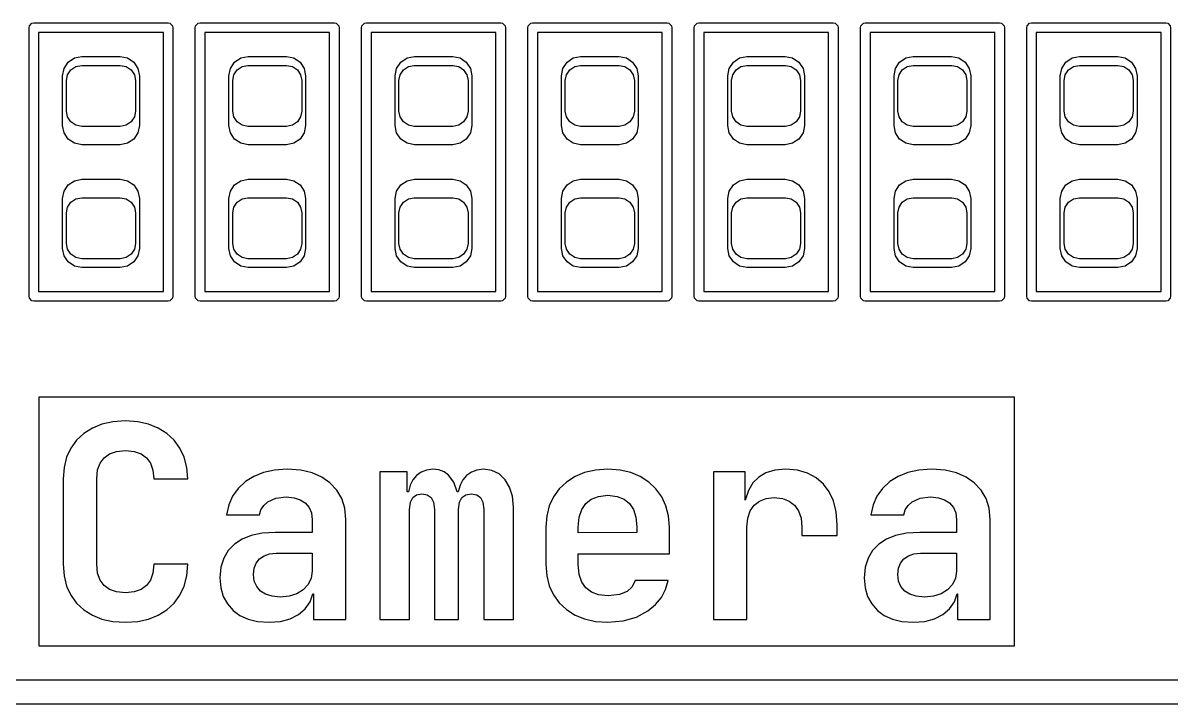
# Model space of a CAD drawing. Extents: x 76 to 193, y -170 to -23.
# Drawn here: x 146.93 to 152.91, y -82.15 to -78.6 of the extents above; entities that cross this region are included whole.
import ezdxf

# ---------------------------------------------------------------- set-up
doc = ezdxf.new("R2010")
doc.units = 0
doc.layers.add('BLACK', color=7, linetype='CONTINUOUS')

msp = doc.modelspace()

# ---------------------------------------------------------------- linework, layer by layer
at = {"layer": 'BLACK', "linetype": 'Continuous'}
for p, q in [((146.972931, -78.597473), (146.982498, -78.59557)), ((146.982498, -78.59557), (147.682498, -78.59557)), ((147.682498, -78.59557), (147.692065, -78.597473)), ((147.839264, -78.597473), (147.848831, -78.59557)), ((147.848831, -78.59557), (148.548831, -78.59557)), ((148.548831, -78.59557), (148.558398, -78.597473)), ((148.705597, -78.597473), (148.715164, -78.59557)), ((148.715164, -78.59557), (149.415164, -78.59557)), ((149.415164, -78.59557), (149.424731, -78.597473)), ((149.57193, -78.597473), (149.581497, -78.59557)), ((149.581497, -78.59557), (150.281497, -78.59557)), ((150.281497, -78.59557), (150.291064, -78.597473)), ((150.438263, -78.597473), (150.44783, -78.59557)), ((150.44783, -78.59557), (151.14783, -78.59557)), ((151.14783, -78.59557), (151.157397, -78.597473)), ((151.304596, -78.597473), (151.314163, -78.59557)), ((151.314163, -78.59557), (152.014163, -78.59557)), ((152.014163, -78.59557), (152.02373, -78.597473)), ((152.170929, -78.597473), (152.180496, -78.59557)), ((152.180496, -78.59557), (152.880496, -78.59557)), ((152.880496, -78.59557), (152.890063, -78.597473)), ((146.957498, -78.62057), (146.959401, -78.611003)), ((146.957498, -80.02057), (146.957498, -78.62057)), ((146.959401, -78.611003), (146.972931, -78.597473)), ((147.007498, -78.64557), (147.007498, -79.99557)), ((147.657498, -78.64557), (147.007498, -78.64557)), ((147.657498, -79.99557), (147.657498, -78.64557)), ((147.692065, -78.597473), (147.705595, -78.611003)), ((147.705595, -78.611003), (147.707498, -78.62057)), ((147.707498, -78.62057), (147.707498, -80.02057)), ((147.823831, -78.62057), (147.825734, -78.611003)), ((147.823831, -80.02057), (147.823831, -78.62057)), ((147.825734, -78.611003), (147.839264, -78.597473)), ((147.873831, -78.64557), (147.873831, -79.99557)), ((148.523831, -78.64557), (147.873831, -78.64557)), ((148.523831, -79.99557), (148.523831, -78.64557)), ((148.558398, -78.597473), (148.571928, -78.611003)), ((148.571928, -78.611003), (148.573831, -78.62057)), ((148.573831, -78.62057), (148.573831, -80.02057)), ((148.690164, -78.62057), (148.692067, -78.611003)), ((148.690164, -80.02057), (148.690164, -78.62057)), ((148.692067, -78.611003), (148.705597, -78.597473)), ((148.740164, -78.64557), (148.740164, -79.99557)), ((149.390164, -78.64557), (148.740164, -78.64557)), ((149.390164, -79.99557), (149.390164, -78.64557)), ((149.424731, -78.597473), (149.438261, -78.611003)), ((149.438261, -78.611003), (149.440164, -78.62057)), ((149.440164, -78.62057), (149.440164, -80.02057)), ((149.556497, -78.62057), (149.5584, -78.611003)), ((149.556497, -80.02057), (149.556497, -78.62057)), ((149.5584, -78.611003), (149.57193, -78.597473)), ((149.606497, -78.64557), (149.606497, -79.99557)), ((150.256497, -78.64557), (149.606497, -78.64557)), ((150.256497, -79.99557), (150.256497, -78.64557)), ((150.291064, -78.597473), (150.304594, -78.611003)), ((150.304594, -78.611003), (150.306497, -78.62057)), ((150.306497, -78.62057), (150.306497, -80.02057)), ((150.42283, -78.62057), (150.424733, -78.611003)), ((150.42283, -80.02057), (150.42283, -78.62057)), ((150.424733, -78.611003), (150.438263, -78.597473)), ((150.47283, -78.64557), (150.47283, -79.99557)), ((151.12283, -78.64557), (150.47283, -78.64557)), ((151.12283, -79.99557), (151.12283, -78.64557)), ((151.157397, -78.597473), (151.170927, -78.611003)), ((151.170927, -78.611003), (151.17283, -78.62057)), ((151.17283, -78.62057), (151.17283, -80.02057)), ((151.289163, -78.62057), (151.291066, -78.611003)), ((151.289163, -80.02057), (151.289163, -78.62057)), ((151.291066, -78.611003), (151.304596, -78.597473)), ((151.339163, -78.64557), (151.339163, -79.99557)), ((151.989163, -78.64557), (151.339163, -78.64557)), ((151.989163, -79.99557), (151.989163, -78.64557)), ((152.02373, -78.597473), (152.03726, -78.611003)), ((152.03726, -78.611003), (152.039163, -78.62057)), ((152.039163, -78.62057), (152.039163, -80.02057)), ((152.155496, -78.62057), (152.157399, -78.611003)), ((152.155496, -80.02057), (152.155496, -78.62057)), ((152.157399, -78.611003), (152.170929, -78.597473)), ((152.205496, -78.64557), (152.205496, -79.99557)), ((152.855496, -78.64557), (152.205496, -78.64557)), ((152.855496, -79.99557), (152.855496, -78.64557)), ((152.890063, -78.597473), (152.903593, -78.611003)), ((152.903593, -78.611003), (152.905496, -78.62057)), ((152.905496, -78.62057), (152.905496, -80.02057)), ((147.19423, -78.778182), (147.232498, -78.77057)), ((147.232498, -78.77057), (147.432498, -78.77057)), ((147.432498, -78.77057), (147.470766, -78.778182)), ((148.060563, -78.778182), (148.098831, -78.77057)), ((148.098831, -78.77057), (148.298831, -78.77057)), ((148.298831, -78.77057), (148.337099, -78.778182)), ((148.926896, -78.778182), (148.965164, -78.77057)), ((148.965164, -78.77057), (149.165164, -78.77057)), ((149.165164, -78.77057), (149.203432, -78.778182)), ((149.793229, -78.778182), (149.831497, -78.77057)), ((149.831497, -78.77057), (150.031497, -78.77057)), ((150.031497, -78.77057), (150.069765, -78.778182)), ((150.659562, -78.778182), (150.69783, -78.77057)), ((150.69783, -78.77057), (150.89783, -78.77057)), ((150.89783, -78.77057), (150.936098, -78.778182)), ((151.525895, -78.778182), (151.564163, -78.77057)), ((151.564163, -78.77057), (151.764163, -78.77057)), ((151.764163, -78.77057), (151.802431, -78.778182)), ((152.392228, -78.778182), (152.430496, -78.77057)), ((152.430496, -78.77057), (152.630496, -78.77057)), ((152.630496, -78.77057), (152.668764, -78.778182)), ((147.132498, -78.87057), (147.14011, -78.832302)), ((147.14011, -78.832302), (147.161787, -78.799859)), ((147.161787, -78.799859), (147.19423, -78.778182)), ((147.175783, -78.839855), (147.201575, -78.822622)), ((147.201575, -78.822622), (147.231998, -78.81657)), ((147.231998, -78.81657), (147.432998, -78.81657)), ((147.432998, -78.81657), (147.463421, -78.822622)), ((147.463421, -78.822622), (147.489213, -78.839855)), ((147.470766, -78.778182), (147.503209, -78.799859)), ((147.503209, -78.799859), (147.524886, -78.832302)), ((147.524886, -78.832302), (147.532498, -78.87057)), ((147.998831, -78.87057), (148.006443, -78.832302)), ((148.006443, -78.832302), (148.02812, -78.799859)), ((148.02812, -78.799859), (148.060563, -78.778182)), ((148.042116, -78.839855), (148.067908, -78.822622)), ((148.067908, -78.822622), (148.098331, -78.81657)), ((148.098331, -78.81657), (148.299331, -78.81657)), ((148.299331, -78.81657), (148.329754, -78.822622)), ((148.329754, -78.822622), (148.355546, -78.839855)), ((148.337099, -78.778182), (148.369542, -78.799859)), ((148.369542, -78.799859), (148.391219, -78.832302)), ((148.391219, -78.832302), (148.398831, -78.87057)), ((148.865164, -78.87057), (148.872776, -78.832302)), ((148.872776, -78.832302), (148.894453, -78.799859)), ((148.894453, -78.799859), (148.926896, -78.778182)), ((148.908449, -78.839855), (148.934241, -78.822622)), ((148.934241, -78.822622), (148.964664, -78.81657)), ((148.964664, -78.81657), (149.165664, -78.81657)), ((149.165664, -78.81657), (149.196087, -78.822622)), ((149.196087, -78.822622), (149.221879, -78.839855)), ((149.203432, -78.778182), (149.235875, -78.799859)), ((149.235875, -78.799859), (149.257552, -78.832302)), ((149.257552, -78.832302), (149.265164, -78.87057)), ((149.731497, -78.87057), (149.739109, -78.832302)), ((149.739109, -78.832302), (149.760786, -78.799859)), ((149.760786, -78.799859), (149.793229, -78.778182)), ((149.774782, -78.839855), (149.800574, -78.822622)), ((149.800574, -78.822622), (149.830997, -78.81657)), ((149.830997, -78.81657), (150.031997, -78.81657)), ((150.031997, -78.81657), (150.06242, -78.822622)), ((150.06242, -78.822622), (150.088212, -78.839855)), ((150.069765, -78.778182), (150.102208, -78.799859)), ((150.102208, -78.799859), (150.123885, -78.832302)), ((150.123885, -78.832302), (150.131497, -78.87057)), ((150.59783, -78.87057), (150.605442, -78.832302)), ((150.605442, -78.832302), (150.627119, -78.799859)), ((150.627119, -78.799859), (150.659562, -78.778182)), ((150.641115, -78.839855), (150.666907, -78.822622)), ((150.666907, -78.822622), (150.69733, -78.81657)), ((150.69733, -78.81657), (150.89833, -78.81657)), ((150.89833, -78.81657), (150.928753, -78.822622)), ((150.928753, -78.822622), (150.954545, -78.839855)), ((150.936098, -78.778182), (150.968541, -78.799859)), ((150.968541, -78.799859), (150.990218, -78.832302)), ((150.990218, -78.832302), (150.99783, -78.87057)), ((151.464163, -78.87057), (151.471775, -78.832302)), ((151.471775, -78.832302), (151.493452, -78.799859)), ((151.493452, -78.799859), (151.525895, -78.778182)), ((151.507448, -78.839855), (151.53324, -78.822622)), ((151.53324, -78.822622), (151.563663, -78.81657)), ((151.563663, -78.81657), (151.764663, -78.81657)), ((151.764663, -78.81657), (151.795086, -78.822622)), ((151.795086, -78.822622), (151.820878, -78.839855)), ((151.802431, -78.778182), (151.834874, -78.799859)), ((151.834874, -78.799859), (151.856551, -78.832302)), ((151.856551, -78.832302), (151.864163, -78.87057)), ((152.330496, -78.87057), (152.338108, -78.832302)), ((152.338108, -78.832302), (152.359785, -78.799859)), ((152.359785, -78.799859), (152.392228, -78.778182)), ((152.373781, -78.839855), (152.399573, -78.822622)), ((152.399573, -78.822622), (152.429996, -78.81657)), ((152.429996, -78.81657), (152.630996, -78.81657)), ((152.630996, -78.81657), (152.661419, -78.822622)), ((152.661419, -78.822622), (152.687211, -78.839855)), ((152.668764, -78.778182), (152.701207, -78.799859)), ((152.701207, -78.799859), (152.722884, -78.832302)), ((152.722884, -78.832302), (152.730496, -78.87057)), ((147.132498, -79.13057), (147.132498, -78.87057)), ((147.152498, -78.89607), (147.15855, -78.865647)), ((147.15855, -78.865647), (147.175783, -78.839855)), ((147.489213, -78.839855), (147.506446, -78.865647)), ((147.506446, -78.865647), (147.512498, -78.89607)), ((147.532498, -78.87057), (147.532498, -79.13057)), ((147.998831, -79.13057), (147.998831, -78.87057)), ((148.018831, -78.89607), (148.024883, -78.865647)), ((148.024883, -78.865647), (148.042116, -78.839855)), ((148.355546, -78.839855), (148.372779, -78.865647)), ((148.372779, -78.865647), (148.378831, -78.89607)), ((148.398831, -78.87057), (148.398831, -79.13057)), ((148.865164, -79.13057), (148.865164, -78.87057)), ((148.885164, -78.89607), (148.891216, -78.865647)), ((148.891216, -78.865647), (148.908449, -78.839855)), ((149.221879, -78.839855), (149.239112, -78.865647)), ((149.239112, -78.865647), (149.245164, -78.89607)), ((149.265164, -78.87057), (149.265164, -79.13057)), ((149.731497, -79.13057), (149.731497, -78.87057)), ((149.751497, -78.89607), (149.757549, -78.865647)), ((149.757549, -78.865647), (149.774782, -78.839855)), ((150.088212, -78.839855), (150.105445, -78.865647)), ((150.105445, -78.865647), (150.111497, -78.89607)), ((150.131497, -78.87057), (150.131497, -79.13057)), ((150.59783, -79.13057), (150.59783, -78.87057)), ((150.61783, -78.89607), (150.623882, -78.865647)), ((150.623882, -78.865647), (150.641115, -78.839855)), ((150.954545, -78.839855), (150.971778, -78.865647)), ((150.971778, -78.865647), (150.97783, -78.89607)), ((150.99783, -78.87057), (150.99783, -79.13057)), ((151.464163, -79.13057), (151.464163, -78.87057)), ((151.484163, -78.89607), (151.490215, -78.865647)), ((151.490215, -78.865647), (151.507448, -78.839855)), ((151.820878, -78.839855), (151.838111, -78.865647)), ((151.838111, -78.865647), (151.844163, -78.89607)), ((151.864163, -78.87057), (151.864163, -79.13057)), ((152.330496, -79.13057), (152.330496, -78.87057)), ((152.350496, -78.89607), (152.356548, -78.865647)), ((152.356548, -78.865647), (152.373781, -78.839855)), ((152.687211, -78.839855), (152.704444, -78.865647)), ((152.704444, -78.865647), (152.710496, -78.89607)), ((152.730496, -78.87057), (152.730496, -79.13057)), ((147.152498, -79.05507), (147.152498, -78.89607)), ((147.512498, -78.89607), (147.512498, -79.05507)), ((148.018831, -79.05507), (148.018831, -78.89607)), ((148.378831, -78.89607), (148.378831, -79.05507)), ((148.885164, -79.05507), (148.885164, -78.89607)), ((149.245164, -78.89607), (149.245164, -79.05507)), ((149.751497, -79.05507), (149.751497, -78.89607)), ((150.111497, -78.89607), (150.111497, -79.05507)), ((150.61783, -79.05507), (150.61783, -78.89607)), ((150.97783, -78.89607), (150.97783, -79.05507)), ((151.484163, -79.05507), (151.484163, -78.89607)), ((151.844163, -78.89607), (151.844163, -79.05507)), ((152.350496, -79.05507), (152.350496, -78.89607)), ((152.710496, -78.89607), (152.710496, -79.05507)), ((147.15855, -79.085493), (147.152498, -79.05507)), ((147.512498, -79.05507), (147.506446, -79.085493)), ((148.024883, -79.085493), (148.018831, -79.05507)), ((148.378831, -79.05507), (148.372779, -79.085493)), ((148.891216, -79.085493), (148.885164, -79.05507)), ((149.245164, -79.05507), (149.239112, -79.085493)), ((149.757549, -79.085493), (149.751497, -79.05507)), ((150.111497, -79.05507), (150.105445, -79.085493)), ((150.623882, -79.085493), (150.61783, -79.05507)), ((150.97783, -79.05507), (150.971778, -79.085493)), ((151.490215, -79.085493), (151.484163, -79.05507)), ((151.844163, -79.05507), (151.838111, -79.085493)), ((152.356548, -79.085493), (152.350496, -79.05507)), ((152.710496, -79.05507), (152.704444, -79.085493)), ((147.14011, -79.168838), (147.132498, -79.13057)), ((147.175783, -79.111285), (147.15855, -79.085493)), ((147.201575, -79.128518), (147.175783, -79.111285)), ((147.231998, -79.13457), (147.201575, -79.128518)), ((147.432998, -79.13457), (147.231998, -79.13457)), ((147.463421, -79.128518), (147.432998, -79.13457)), ((147.489213, -79.111285), (147.463421, -79.128518)), ((147.506446, -79.085493), (147.489213, -79.111285)), ((147.532498, -79.13057), (147.524886, -79.168838)), ((148.006443, -79.168838), (147.998831, -79.13057)), ((148.042116, -79.111285), (148.024883, -79.085493)), ((148.067908, -79.128518), (148.042116, -79.111285)), ((148.098331, -79.13457), (148.067908, -79.128518)), ((148.299331, -79.13457), (148.098331, -79.13457)), ((148.329754, -79.128518), (148.299331, -79.13457)), ((148.355546, -79.111285), (148.329754, -79.128518)), ((148.372779, -79.085493), (148.355546, -79.111285)), ((148.398831, -79.13057), (148.391219, -79.168838)), ((148.872776, -79.168838), (148.865164, -79.13057)), ((148.908449, -79.111285), (148.891216, -79.085493)), ((148.934241, -79.128518), (148.908449, -79.111285)), ((148.964664, -79.13457), (148.934241, -79.128518)), ((149.165664, -79.13457), (148.964664, -79.13457)), ((149.196087, -79.128518), (149.165664, -79.13457)), ((149.221879, -79.111285), (149.196087, -79.128518)), ((149.239112, -79.085493), (149.221879, -79.111285)), ((149.265164, -79.13057), (149.257552, -79.168838)), ((149.739109, -79.168838), (149.731497, -79.13057)), ((149.774782, -79.111285), (149.757549, -79.085493)), ((149.800574, -79.128518), (149.774782, -79.111285)), ((149.830997, -79.13457), (149.800574, -79.128518)), ((150.031997, -79.13457), (149.830997, -79.13457)), ((150.06242, -79.128518), (150.031997, -79.13457)), ((150.088212, -79.111285), (150.06242, -79.128518)), ((150.105445, -79.085493), (150.088212, -79.111285)), ((150.131497, -79.13057), (150.123885, -79.168838)), ((150.605442, -79.168838), (150.59783, -79.13057)), ((150.641115, -79.111285), (150.623882, -79.085493)), ((150.666907, -79.128518), (150.641115, -79.111285)), ((150.69733, -79.13457), (150.666907, -79.128518)), ((150.89833, -79.13457), (150.69733, -79.13457)), ((150.928753, -79.128518), (150.89833, -79.13457)), ((150.954545, -79.111285), (150.928753, -79.128518)), ((150.971778, -79.085493), (150.954545, -79.111285)), ((150.99783, -79.13057), (150.990218, -79.168838)), ((151.471775, -79.168838), (151.464163, -79.13057)), ((151.507448, -79.111285), (151.490215, -79.085493)), ((151.53324, -79.128518), (151.507448, -79.111285)), ((151.563663, -79.13457), (151.53324, -79.128518)), ((151.764663, -79.13457), (151.563663, -79.13457)), ((151.795086, -79.128518), (151.764663, -79.13457)), ((151.820878, -79.111285), (151.795086, -79.128518)), ((151.838111, -79.085493), (151.820878, -79.111285)), ((151.864163, -79.13057), (151.856551, -79.168838)), ((152.338108, -79.168838), (152.330496, -79.13057)), ((152.373781, -79.111285), (152.356548, -79.085493)), ((152.399573, -79.128518), (152.373781, -79.111285)), ((152.429996, -79.13457), (152.399573, -79.128518)), ((152.630996, -79.13457), (152.429996, -79.13457)), ((152.661419, -79.128518), (152.630996, -79.13457)), ((152.687211, -79.111285), (152.661419, -79.128518)), ((152.704444, -79.085493), (152.687211, -79.111285)), ((152.730496, -79.13057), (152.722884, -79.168838)), ((147.161787, -79.201281), (147.14011, -79.168838)), ((147.524886, -79.168838), (147.503209, -79.201281)), ((148.02812, -79.201281), (148.006443, -79.168838)), ((148.391219, -79.168838), (148.369542, -79.201281)), ((148.894453, -79.201281), (148.872776, -79.168838)), ((149.257552, -79.168838), (149.235875, -79.201281)), ((149.760786, -79.201281), (149.739109, -79.168838)), ((150.123885, -79.168838), (150.102208, -79.201281)), ((150.627119, -79.201281), (150.605442, -79.168838)), ((150.990218, -79.168838), (150.968541, -79.201281)), ((151.493452, -79.201281), (151.471775, -79.168838)), ((151.856551, -79.168838), (151.834874, -79.201281)), ((152.359785, -79.201281), (152.338108, -79.168838)), ((152.722884, -79.168838), (152.701207, -79.201281)), ((147.19423, -79.222958), (147.161787, -79.201281)), ((147.232498, -79.23057), (147.19423, -79.222958)), ((147.432498, -79.23057), (147.232498, -79.23057)), ((147.470766, -79.222958), (147.432498, -79.23057)), ((147.503209, -79.201281), (147.470766, -79.222958)), ((148.060563, -79.222958), (148.02812, -79.201281)), ((148.098831, -79.23057), (148.060563, -79.222958)), ((148.298831, -79.23057), (148.098831, -79.23057)), ((148.337099, -79.222958), (148.298831, -79.23057)), ((148.369542, -79.201281), (148.337099, -79.222958)), ((148.926896, -79.222958), (148.894453, -79.201281)), ((148.965164, -79.23057), (148.926896, -79.222958)), ((149.165164, -79.23057), (148.965164, -79.23057)), ((149.203432, -79.222958), (149.165164, -79.23057)), ((149.235875, -79.201281), (149.203432, -79.222958)), ((149.793229, -79.222958), (149.760786, -79.201281)), ((149.831497, -79.23057), (149.793229, -79.222958)), ((150.031497, -79.23057), (149.831497, -79.23057)), ((150.069765, -79.222958), (150.031497, -79.23057)), ((150.102208, -79.201281), (150.069765, -79.222958)), ((150.659562, -79.222958), (150.627119, -79.201281)), ((150.69783, -79.23057), (150.659562, -79.222958)), ((150.89783, -79.23057), (150.69783, -79.23057)), ((150.936098, -79.222958), (150.89783, -79.23057)), ((150.968541, -79.201281), (150.936098, -79.222958)), ((151.525895, -79.222958), (151.493452, -79.201281)), ((151.564163, -79.23057), (151.525895, -79.222958)), ((151.764163, -79.23057), (151.564163, -79.23057)), ((151.802431, -79.222958), (151.764163, -79.23057)), ((151.834874, -79.201281), (151.802431, -79.222958)), ((152.392228, -79.222958), (152.359785, -79.201281)), ((152.430496, -79.23057), (152.392228, -79.222958)), ((152.630496, -79.23057), (152.430496, -79.23057)), ((152.668764, -79.222958), (152.630496, -79.23057)), ((152.701207, -79.201281), (152.668764, -79.222958)), ((147.161787, -79.439859), (147.19423, -79.418182)), ((147.19423, -79.418182), (147.232498, -79.41057)), ((147.232498, -79.41057), (147.432498, -79.41057)), ((147.432498, -79.41057), (147.470766, -79.418182)), ((147.470766, -79.418182), (147.503209, -79.439859)), ((148.02812, -79.439859), (148.060563, -79.418182)), ((148.060563, -79.418182), (148.098831, -79.41057)), ((148.098831, -79.41057), (148.298831, -79.41057)), ((148.298831, -79.41057), (148.337099, -79.418182)), ((148.337099, -79.418182), (148.369542, -79.439859)), ((148.894453, -79.439859), (148.926896, -79.418182)), ((148.926896, -79.418182), (148.965164, -79.41057)), ((148.965164, -79.41057), (149.165164, -79.41057)), ((149.165164, -79.41057), (149.203432, -79.418182)), ((149.203432, -79.418182), (149.235875, -79.439859)), ((149.760786, -79.439859), (149.793229, -79.418182)), ((149.793229, -79.418182), (149.831497, -79.41057)), ((149.831497, -79.41057), (150.031497, -79.41057)), ((150.031497, -79.41057), (150.069765, -79.418182)), ((150.069765, -79.418182), (150.102208, -79.439859)), ((150.627119, -79.439859), (150.659562, -79.418182)), ((150.659562, -79.418182), (150.69783, -79.41057)), ((150.69783, -79.41057), (150.89783, -79.41057)), ((150.89783, -79.41057), (150.936098, -79.418182)), ((150.936098, -79.418182), (150.968541, -79.439859)), ((151.493452, -79.439859), (151.525895, -79.418182)), ((151.525895, -79.418182), (151.564163, -79.41057)), ((151.564163, -79.41057), (151.764163, -79.41057)), ((151.764163, -79.41057), (151.802431, -79.418182)), ((151.802431, -79.418182), (151.834874, -79.439859)), ((152.359785, -79.439859), (152.392228, -79.418182)), ((152.392228, -79.418182), (152.430496, -79.41057)), ((152.430496, -79.41057), (152.630496, -79.41057)), ((152.630496, -79.41057), (152.668764, -79.418182)), ((152.668764, -79.418182), (152.701207, -79.439859)), ((147.132498, -79.51057), (147.14011, -79.472302)), ((147.14011, -79.472302), (147.161787, -79.439859)), ((147.503209, -79.439859), (147.524886, -79.472302)), ((147.524886, -79.472302), (147.532498, -79.51057)), ((147.998831, -79.51057), (148.006443, -79.472302)), ((148.006443, -79.472302), (148.02812, -79.439859)), ((148.369542, -79.439859), (148.391219, -79.472302)), ((148.391219, -79.472302), (148.398831, -79.51057)), ((148.865164, -79.51057), (148.872776, -79.472302)), ((148.872776, -79.472302), (148.894453, -79.439859)), ((149.235875, -79.439859), (149.257552, -79.472302)), ((149.257552, -79.472302), (149.265164, -79.51057)), ((149.731497, -79.51057), (149.739109, -79.472302)), ((149.739109, -79.472302), (149.760786, -79.439859)), ((150.102208, -79.439859), (150.123885, -79.472302)), ((150.123885, -79.472302), (150.131497, -79.51057)), ((150.59783, -79.51057), (150.605442, -79.472302)), ((150.605442, -79.472302), (150.627119, -79.439859)), ((150.968541, -79.439859), (150.990218, -79.472302)), ((150.990218, -79.472302), (150.99783, -79.51057)), ((151.464163, -79.51057), (151.471775, -79.472302)), ((151.471775, -79.472302), (151.493452, -79.439859)), ((151.834874, -79.439859), (151.856551, -79.472302)), ((151.856551, -79.472302), (151.864163, -79.51057)), ((152.330496, -79.51057), (152.338108, -79.472302)), ((152.338108, -79.472302), (152.359785, -79.439859)), ((152.701207, -79.439859), (152.722884, -79.472302)), ((152.722884, -79.472302), (152.730496, -79.51057)), ((147.132498, -79.77057), (147.132498, -79.51057)), ((147.15855, -79.555647), (147.175783, -79.529855)), ((147.175783, -79.529855), (147.201575, -79.512622)), ((147.201575, -79.512622), (147.231998, -79.50657)), ((147.231998, -79.50657), (147.432998, -79.50657)), ((147.432998, -79.50657), (147.463421, -79.512622)), ((147.463421, -79.512622), (147.489213, -79.529855)), ((147.489213, -79.529855), (147.506446, -79.555647)), ((147.532498, -79.51057), (147.532498, -79.77057)), ((147.998831, -79.77057), (147.998831, -79.51057)), ((148.024883, -79.555647), (148.042116, -79.529855)), ((148.042116, -79.529855), (148.067908, -79.512622)), ((148.067908, -79.512622), (148.098331, -79.50657)), ((148.098331, -79.50657), (148.299331, -79.50657)), ((148.299331, -79.50657), (148.329754, -79.512622)), ((148.329754, -79.512622), (148.355546, -79.529855)), ((148.355546, -79.529855), (148.372779, -79.555647)), ((148.398831, -79.51057), (148.398831, -79.77057)), ((148.865164, -79.77057), (148.865164, -79.51057)), ((148.891216, -79.555647), (148.908449, -79.529855)), ((148.908449, -79.529855), (148.934241, -79.512622)), ((148.934241, -79.512622), (148.964664, -79.50657)), ((148.964664, -79.50657), (149.165664, -79.50657)), ((149.165664, -79.50657), (149.196087, -79.512622)), ((149.196087, -79.512622), (149.221879, -79.529855)), ((149.221879, -79.529855), (149.239112, -79.555647)), ((149.265164, -79.51057), (149.265164, -79.77057)), ((149.731497, -79.77057), (149.731497, -79.51057)), ((149.757549, -79.555647), (149.774782, -79.529855)), ((149.774782, -79.529855), (149.800574, -79.512622)), ((149.800574, -79.512622), (149.830997, -79.50657)), ((149.830997, -79.50657), (150.031997, -79.50657)), ((150.031997, -79.50657), (150.06242, -79.512622)), ((150.06242, -79.512622), (150.088212, -79.529855)), ((150.088212, -79.529855), (150.105445, -79.555647)), ((150.131497, -79.51057), (150.131497, -79.77057)), ((150.59783, -79.77057), (150.59783, -79.51057)), ((150.623882, -79.555647), (150.641115, -79.529855)), ((150.641115, -79.529855), (150.666907, -79.512622)), ((150.666907, -79.512622), (150.69733, -79.50657)), ((150.69733, -79.50657), (150.89833, -79.50657)), ((150.89833, -79.50657), (150.928753, -79.512622)), ((150.928753, -79.512622), (150.954545, -79.529855)), ((150.954545, -79.529855), (150.971778, -79.555647)), ((150.99783, -79.51057), (150.99783, -79.77057)), ((151.464163, -79.77057), (151.464163, -79.51057)), ((151.490215, -79.555647), (151.507448, -79.529855)), ((151.507448, -79.529855), (151.53324, -79.512622)), ((151.53324, -79.512622), (151.563663, -79.50657)), ((151.563663, -79.50657), (151.764663, -79.50657)), ((151.764663, -79.50657), (151.795086, -79.512622)), ((151.795086, -79.512622), (151.820878, -79.529855)), ((151.820878, -79.529855), (151.838111, -79.555647)), ((151.864163, -79.51057), (151.864163, -79.77057)), ((152.330496, -79.77057), (152.330496, -79.51057)), ((152.356548, -79.555647), (152.373781, -79.529855)), ((152.373781, -79.529855), (152.399573, -79.512622)), ((152.399573, -79.512622), (152.429996, -79.50657)), ((152.429996, -79.50657), (152.630996, -79.50657)), ((152.630996, -79.50657), (152.661419, -79.512622)), ((152.661419, -79.512622), (152.687211, -79.529855)), ((152.687211, -79.529855), (152.704444, -79.555647)), ((152.730496, -79.51057), (152.730496, -79.77057)), ((147.152498, -79.58607), (147.15855, -79.555647)), ((147.152498, -79.74507), (147.152498, -79.58607)), ((147.506446, -79.555647), (147.512498, -79.58607)), ((147.512498, -79.58607), (147.512498, -79.74507)), ((148.018831, -79.58607), (148.024883, -79.555647)), ((148.018831, -79.74507), (148.018831, -79.58607)), ((148.372779, -79.555647), (148.378831, -79.58607)), ((148.378831, -79.58607), (148.378831, -79.74507)), ((148.885164, -79.58607), (148.891216, -79.555647)), ((148.885164, -79.74507), (148.885164, -79.58607)), ((149.239112, -79.555647), (149.245164, -79.58607)), ((149.245164, -79.58607), (149.245164, -79.74507)), ((149.751497, -79.58607), (149.757549, -79.555647)), ((149.751497, -79.74507), (149.751497, -79.58607)), ((150.105445, -79.555647), (150.111497, -79.58607)), ((150.111497, -79.58607), (150.111497, -79.74507)), ((150.61783, -79.58607), (150.623882, -79.555647)), ((150.61783, -79.74507), (150.61783, -79.58607)), ((150.971778, -79.555647), (150.97783, -79.58607)), ((150.97783, -79.58607), (150.97783, -79.74507)), ((151.484163, -79.58607), (151.490215, -79.555647)), ((151.484163, -79.74507), (151.484163, -79.58607)), ((151.838111, -79.555647), (151.844163, -79.58607)), ((151.844163, -79.58607), (151.844163, -79.74507)), ((152.350496, -79.58607), (152.356548, -79.555647)), ((152.350496, -79.74507), (152.350496, -79.58607)), ((152.704444, -79.555647), (152.710496, -79.58607)), ((152.710496, -79.58607), (152.710496, -79.74507)), ((147.14011, -79.808838), (147.132498, -79.77057)), ((147.15855, -79.775493), (147.152498, -79.74507)), ((147.175783, -79.801285), (147.15855, -79.775493)), ((147.506446, -79.775493), (147.489213, -79.801285)), ((147.512498, -79.74507), (147.506446, -79.775493)), ((147.532498, -79.77057), (147.524886, -79.808838)), ((148.006443, -79.808838), (147.998831, -79.77057)), ((148.024883, -79.775493), (148.018831, -79.74507)), ((148.042116, -79.801285), (148.024883, -79.775493)), ((148.372779, -79.775493), (148.355546, -79.801285)), ((148.378831, -79.74507), (148.372779, -79.775493)), ((148.398831, -79.77057), (148.391219, -79.808838)), ((148.872776, -79.808838), (148.865164, -79.77057)), ((148.891216, -79.775493), (148.885164, -79.74507)), ((148.908449, -79.801285), (148.891216, -79.775493)), ((149.239112, -79.775493), (149.221879, -79.801285)), ((149.245164, -79.74507), (149.239112, -79.775493)), ((149.265164, -79.77057), (149.257552, -79.808838)), ((149.739109, -79.808838), (149.731497, -79.77057)), ((149.757549, -79.775493), (149.751497, -79.74507)), ((149.774782, -79.801285), (149.757549, -79.775493)), ((150.105445, -79.775493), (150.088212, -79.801285)), ((150.111497, -79.74507), (150.105445, -79.775493)), ((150.131497, -79.77057), (150.123885, -79.808838)), ((150.605442, -79.808838), (150.59783, -79.77057)), ((150.623882, -79.775493), (150.61783, -79.74507)), ((150.641115, -79.801285), (150.623882, -79.775493)), ((150.971778, -79.775493), (150.954545, -79.801285)), ((150.97783, -79.74507), (150.971778, -79.775493)), ((150.99783, -79.77057), (150.990218, -79.808838)), ((151.471775, -79.808838), (151.464163, -79.77057)), ((151.490215, -79.775493), (151.484163, -79.74507)), ((151.507448, -79.801285), (151.490215, -79.775493)), ((151.838111, -79.775493), (151.820878, -79.801285)), ((151.844163, -79.74507), (151.838111, -79.775493)), ((151.864163, -79.77057), (151.856551, -79.808838)), ((152.338108, -79.808838), (152.330496, -79.77057)), ((152.356548, -79.775493), (152.350496, -79.74507)), ((152.373781, -79.801285), (152.356548, -79.775493)), ((152.704444, -79.775493), (152.687211, -79.801285)), ((152.710496, -79.74507), (152.704444, -79.775493)), ((152.730496, -79.77057), (152.722884, -79.808838)), ((147.161787, -79.841281), (147.14011, -79.808838)), ((147.19423, -79.862958), (147.161787, -79.841281)), ((147.201575, -79.818518), (147.175783, -79.801285)), ((147.231998, -79.82457), (147.201575, -79.818518)), ((147.432998, -79.82457), (147.231998, -79.82457)), ((147.463421, -79.818518), (147.432998, -79.82457)), ((147.489213, -79.801285), (147.463421, -79.818518)), ((147.503209, -79.841281), (147.470766, -79.862958)), ((147.524886, -79.808838), (147.503209, -79.841281)), ((148.02812, -79.841281), (148.006443, -79.808838)), ((148.060563, -79.862958), (148.02812, -79.841281)), ((148.067908, -79.818518), (148.042116, -79.801285)), ((148.098331, -79.82457), (148.067908, -79.818518)), ((148.299331, -79.82457), (148.098331, -79.82457)), ((148.329754, -79.818518), (148.299331, -79.82457)), ((148.355546, -79.801285), (148.329754, -79.818518)), ((148.369542, -79.841281), (148.337099, -79.862958)), ((148.391219, -79.808838), (148.369542, -79.841281)), ((148.894453, -79.841281), (148.872776, -79.808838)), ((148.926896, -79.862958), (148.894453, -79.841281)), ((148.934241, -79.818518), (148.908449, -79.801285)), ((148.964664, -79.82457), (148.934241, -79.818518)), ((149.165664, -79.82457), (148.964664, -79.82457)), ((149.196087, -79.818518), (149.165664, -79.82457)), ((149.221879, -79.801285), (149.196087, -79.818518)), ((149.235875, -79.841281), (149.203432, -79.862958)), ((149.257552, -79.808838), (149.235875, -79.841281)), ((149.760786, -79.841281), (149.739109, -79.808838)), ((149.793229, -79.862958), (149.760786, -79.841281)), ((149.800574, -79.818518), (149.774782, -79.801285)), ((149.830997, -79.82457), (149.800574, -79.818518)), ((150.031997, -79.82457), (149.830997, -79.82457)), ((150.06242, -79.818518), (150.031997, -79.82457)), ((150.088212, -79.801285), (150.06242, -79.818518)), ((150.102208, -79.841281), (150.069765, -79.862958)), ((150.123885, -79.808838), (150.102208, -79.841281)), ((150.627119, -79.841281), (150.605442, -79.808838)), ((150.659562, -79.862958), (150.627119, -79.841281)), ((150.666907, -79.818518), (150.641115, -79.801285)), ((150.69733, -79.82457), (150.666907, -79.818518)), ((150.89833, -79.82457), (150.69733, -79.82457)), ((150.928753, -79.818518), (150.89833, -79.82457)), ((150.954545, -79.801285), (150.928753, -79.818518)), ((150.968541, -79.841281), (150.936098, -79.862958)), ((150.990218, -79.808838), (150.968541, -79.841281)), ((151.493452, -79.841281), (151.471775, -79.808838)), ((151.525895, -79.862958), (151.493452, -79.841281)), ((151.53324, -79.818518), (151.507448, -79.801285)), ((151.563663, -79.82457), (151.53324, -79.818518)), ((151.764663, -79.82457), (151.563663, -79.82457)), ((151.795086, -79.818518), (151.764663, -79.82457)), ((151.820878, -79.801285), (151.795086, -79.818518)), ((151.834874, -79.841281), (151.802431, -79.862958)), ((151.856551, -79.808838), (151.834874, -79.841281)), ((152.359785, -79.841281), (152.338108, -79.808838)), ((152.392228, -79.862958), (152.359785, -79.841281)), ((152.399573, -79.818518), (152.373781, -79.801285)), ((152.429996, -79.82457), (152.399573, -79.818518)), ((152.630996, -79.82457), (152.429996, -79.82457)), ((152.661419, -79.818518), (152.630996, -79.82457)), ((152.687211, -79.801285), (152.661419, -79.818518)), ((152.701207, -79.841281), (152.668764, -79.862958)), ((152.722884, -79.808838), (152.701207, -79.841281)), ((147.232498, -79.87057), (147.19423, -79.862958)), ((147.432498, -79.87057), (147.232498, -79.87057)), ((147.470766, -79.862958), (147.432498, -79.87057)), ((148.098831, -79.87057), (148.060563, -79.862958)), ((148.298831, -79.87057), (148.098831, -79.87057)), ((148.337099, -79.862958), (148.298831, -79.87057)), ((148.965164, -79.87057), (148.926896, -79.862958)), ((149.165164, -79.87057), (148.965164, -79.87057)), ((149.203432, -79.862958), (149.165164, -79.87057)), ((149.831497, -79.87057), (149.793229, -79.862958)), ((150.031497, -79.87057), (149.831497, -79.87057)), ((150.069765, -79.862958), (150.031497, -79.87057)), ((150.69783, -79.87057), (150.659562, -79.862958)), ((150.89783, -79.87057), (150.69783, -79.87057)), ((150.936098, -79.862958), (150.89783, -79.87057)), ((151.564163, -79.87057), (151.525895, -79.862958)), ((151.764163, -79.87057), (151.564163, -79.87057)), ((151.802431, -79.862958), (151.764163, -79.87057)), ((152.430496, -79.87057), (152.392228, -79.862958)), ((152.630496, -79.87057), (152.430496, -79.87057)), ((152.668764, -79.862958), (152.630496, -79.87057)), ((146.959401, -80.030137), (146.957498, -80.02057)), ((146.972931, -80.043667), (146.959401, -80.030137)), ((147.007498, -79.99557), (147.657498, -79.99557)), ((147.705595, -80.030137), (147.692065, -80.043667)), ((147.707498, -80.02057), (147.705595, -80.030137)), ((147.825734, -80.030137), (147.823831, -80.02057)), ((147.839264, -80.043667), (147.825734, -80.030137)), ((147.873831, -79.99557), (148.523831, -79.99557)), ((148.571928, -80.030137), (148.558398, -80.043667)), ((148.573831, -80.02057), (148.571928, -80.030137)), ((148.692067, -80.030137), (148.690164, -80.02057)), ((148.705597, -80.043667), (148.692067, -80.030137)), ((148.740164, -79.99557), (149.390164, -79.99557)), ((149.438261, -80.030137), (149.424731, -80.043667)), ((149.440164, -80.02057), (149.438261, -80.030137)), ((149.5584, -80.030137), (149.556497, -80.02057)), ((149.57193, -80.043667), (149.5584, -80.030137)), ((149.606497, -79.99557), (150.256497, -79.99557)), ((150.304594, -80.030137), (150.291064, -80.043667)), ((150.306497, -80.02057), (150.304594, -80.030137)), ((150.424733, -80.030137), (150.42283, -80.02057)), ((150.438263, -80.043667), (150.424733, -80.030137)), ((150.47283, -79.99557), (151.12283, -79.99557)), ((151.170927, -80.030137), (151.157397, -80.043667)), ((151.17283, -80.02057), (151.170927, -80.030137)), ((151.291066, -80.030137), (151.289163, -80.02057)), ((151.304596, -80.043667), (151.291066, -80.030137)), ((151.339163, -79.99557), (151.989163, -79.99557)), ((152.03726, -80.030137), (152.02373, -80.043667)), ((152.039163, -80.02057), (152.03726, -80.030137)), ((152.157399, -80.030137), (152.155496, -80.02057)), ((152.170929, -80.043667), (152.157399, -80.030137)), ((152.205496, -79.99557), (152.855496, -79.99557)), ((152.903593, -80.030137), (152.890063, -80.043667)), ((152.905496, -80.02057), (152.903593, -80.030137)), ((146.982498, -80.04557), (146.972931, -80.043667)), ((147.682498, -80.04557), (146.982498, -80.04557)), ((147.692065, -80.043667), (147.682498, -80.04557)), ((147.848831, -80.04557), (147.839264, -80.043667)), ((148.548831, -80.04557), (147.848831, -80.04557)), ((148.558398, -80.043667), (148.548831, -80.04557)), ((148.715164, -80.04557), (148.705597, -80.043667)), ((149.415164, -80.04557), (148.715164, -80.04557)), ((149.424731, -80.043667), (149.415164, -80.04557)), ((149.581497, -80.04557), (149.57193, -80.043667)), ((150.281497, -80.04557), (149.581497, -80.04557)), ((150.291064, -80.043667), (150.281497, -80.04557)), ((150.44783, -80.04557), (150.438263, -80.043667)), ((151.14783, -80.04557), (150.44783, -80.04557)), ((151.157397, -80.043667), (151.14783, -80.04557)), ((151.314163, -80.04557), (151.304596, -80.043667)), ((152.014163, -80.04557), (151.314163, -80.04557)), ((152.02373, -80.043667), (152.014163, -80.04557)), ((152.180496, -80.04557), (152.170929, -80.043667)), ((152.880496, -80.04557), (152.180496, -80.04557)), ((152.890063, -80.043667), (152.880496, -80.04557)), ((147.01025, -81.844552), (147.01025, -80.545285)), ((147.01025, -80.545285), (152.090091, -80.545285)), ((152.090091, -80.545285), (152.090091, -81.844552)), ((147.337483, -80.68727), (147.287718, -80.707349)), ((147.394404, -80.674697), (147.337483, -80.68727)), ((147.459787, -80.670285), (147.394404, -80.674697)), ((147.52422, -80.674676), (147.459787, -80.670285)), ((147.5807, -80.687229), (147.52422, -80.674676)), ((147.630452, -80.707349), (147.5807, -80.687229)), ((147.242521, -80.735765), (147.205252, -80.770588)), ((147.287718, -80.707349), (147.242521, -80.735765)), ((147.675731, -80.735743), (147.630452, -80.707349)), ((147.713253, -80.770567), (147.675731, -80.735743)), ((147.205252, -80.770588), (147.175122, -80.812312)), ((147.743781, -80.812312), (147.713253, -80.770567)), ((147.153399, -80.859042), (147.139943, -80.912005)), ((147.175122, -80.812312), (147.153399, -80.859042)), ((147.328247, -80.889539), (147.349267, -80.861955)), ((147.349267, -80.861955), (147.377602, -80.841658)), ((147.377602, -80.841658), (147.413695, -80.828811)), ((147.413695, -80.828811), (147.459787, -80.824158)), ((147.459787, -80.824158), (147.505849, -80.828907)), ((147.505849, -80.828907), (147.54169, -80.841998)), ((147.54169, -80.841998), (147.569636, -80.862687)), ((147.569636, -80.862687), (147.590293, -80.890627)), ((147.765919, -80.859086), (147.743781, -80.812312)), ((147.779613, -80.912045), (147.765919, -80.859086)), ((147.139943, -80.912005), (147.13525, -80.972475)), ((147.310128, -80.97107), (147.314955, -80.925113)), ((147.314955, -80.925113), (147.328247, -80.889539)), ((147.590293, -80.890627), (147.603363, -80.926449)), ((147.603363, -80.926449), (147.608104, -80.972475)), ((147.784386, -80.972475), (147.779613, -80.912045)), ((148.236813, -80.92652), (148.179148, -80.939099)), ((148.303219, -80.9221), (148.236813, -80.92652)), ((148.373139, -80.927031), (148.303219, -80.9221)), ((148.432401, -80.940937), (148.373139, -80.927031)), ((149.028065, -80.925847), (148.999994, -80.936587)), ((149.061288, -80.9221), (149.028065, -80.925847)), ((149.092685, -80.925712), (149.061288, -80.9221)), ((149.119878, -80.936176), (149.092685, -80.925712)), ((149.291525, -80.92585), (149.262533, -80.9366)), ((149.325681, -80.9221), (149.291525, -80.92585)), ((149.369685, -80.928281), (149.325681, -80.9221)), ((149.40664, -80.946213), (149.369685, -80.928281)), ((149.908896, -80.92657), (149.852398, -80.939363)), ((149.97329, -80.9221), (149.908896, -80.92657)), ((150.036693, -80.92656), (149.97329, -80.9221)), ((150.09247, -80.939341), (150.036693, -80.92656)), ((150.843111, -80.927129), (150.796805, -80.94109)), ((150.90062, -80.9221), (150.843111, -80.927129)), ((150.961994, -80.927346), (150.90062, -80.9221)), ((151.01401, -80.94222), (150.961994, -80.927346)), ((151.593687, -80.92652), (151.536021, -80.939099)), ((151.660093, -80.9221), (151.593687, -80.92652)), ((151.730013, -80.927031), (151.660093, -80.9221)), ((151.789275, -80.940937), (151.730013, -80.927031)), ((147.13525, -80.972475), (147.13525, -81.417363)), ((147.310128, -81.417363), (147.310128, -80.97107)), ((147.608104, -80.972475), (147.784386, -80.972475)), ((148.084927, -80.986457), (148.046654, -81.021623)), ((148.128884, -80.95915), (148.084927, -80.986457)), ((148.179148, -80.939099), (148.128884, -80.95915)), ((148.482772, -80.962926), (148.432401, -80.940937)), ((148.525663, -80.992747), (148.482772, -80.962926)), ((148.928359, -80.936082), (148.78566, -80.936082)), ((148.78566, -80.936082), (148.78566, -81.70557)), ((148.928359, -81.039641), (148.928359, -80.936082)), ((148.956853, -80.977542), (148.94331, -81.005642)), ((148.975925, -80.954279), (148.956853, -80.977542)), ((148.999994, -80.936587), (148.975925, -80.954279)), ((149.143842, -80.953607), (149.119878, -80.936176)), ((149.171275, -80.989795), (149.143842, -80.953607)), ((149.217497, -80.977626), (149.203043, -81.005745)), ((149.23757, -80.954279), (149.217497, -80.977626)), ((149.262533, -80.9366), (149.23757, -80.954279)), ((149.438338, -80.976688), (149.40664, -80.946213)), ((149.461338, -81.015154), (149.438338, -80.976688)), ((149.757339, -80.988737), (149.720069, -81.023793)), ((149.802565, -80.959896), (149.757339, -80.988737)), ((149.852398, -80.939363), (149.802565, -80.959896)), ((150.141818, -80.959896), (150.09247, -80.939341)), ((150.186617, -80.988697), (150.141818, -80.959896)), ((150.223676, -81.023748), (150.186617, -80.988697)), ((150.687945, -80.936082), (150.522898, -80.936082)), ((150.522898, -80.936082), (150.522898, -81.70557)), ((150.687945, -81.082994), (150.687945, -80.936082)), ((150.759433, -80.963037), (150.729404, -80.993083)), ((150.796805, -80.94109), (150.759433, -80.963037)), ((151.058407, -80.966062), (151.01401, -80.94222)), ((151.096441, -80.999097), (151.058407, -80.966062)), ((151.441801, -80.986457), (151.403527, -81.021623)), ((151.485758, -80.95915), (151.441801, -80.986457)), ((151.536021, -80.939099), (151.485758, -80.95915)), ((151.839646, -80.962926), (151.789275, -80.940937)), ((151.882537, -80.992747), (151.839646, -80.962926)), ((148.046654, -81.021623), (148.017981, -81.061695)), ((148.561528, -81.030839), (148.525663, -80.992747)), ((148.58702, -81.074538), (148.561528, -81.030839)), ((148.935381, -81.039641), (148.928359, -81.039641)), ((148.94331, -81.005642), (148.935381, -81.039641)), ((149.188599, -81.039641), (149.171275, -80.989795)), ((149.194217, -81.039641), (149.188599, -81.039641)), ((149.203043, -81.005745), (149.194217, -81.039641)), ((149.475835, -81.062014), (149.461338, -81.015154)), ((149.720069, -81.023793), (149.689969, -81.065531)), ((150.253742, -81.065531), (150.223676, -81.023748)), ((150.705976, -81.032383), (150.689349, -81.082994)), ((150.729404, -80.993083), (150.705976, -81.032383)), ((151.126568, -81.03937), (151.096441, -80.999097)), ((151.148761, -81.087177), (151.126568, -81.03937)), ((151.403527, -81.021623), (151.374855, -81.061695)), ((151.918402, -81.030839), (151.882537, -80.992747)), ((151.943894, -81.074538), (151.918402, -81.030839)), ((147.998123, -81.107406), (147.987047, -81.159931)), ((148.017981, -81.061695), (147.998123, -81.107406)), ((148.180507, -81.110462), (148.202469, -81.091421)), ((148.202469, -81.091421), (148.243743, -81.072887)), ((148.243743, -81.072887), (148.297601, -81.066203)), ((148.297601, -81.066203), (148.33846, -81.070072)), ((148.33846, -81.070072), (148.370981, -81.080793)), ((148.370981, -81.080793), (148.396947, -81.09771)), ((148.396947, -81.09771), (148.416846, -81.120885)), ((148.602724, -81.12496), (148.58702, -81.074538)), ((148.939594, -81.131965), (148.944468, -81.093445)), ((148.944468, -81.093445), (148.95693, -81.06959)), ((148.95693, -81.06959), (148.976024, -81.055792)), ((148.976024, -81.055792), (149.003952, -81.050815)), ((149.003952, -81.050815), (149.032617, -81.055844)), ((149.032617, -81.055844), (149.05212, -81.069728)), ((149.05212, -81.069728), (149.064779, -81.093595)), ((149.064779, -81.093595), (149.069714, -81.131965)), ((149.195621, -81.131965), (149.200556, -81.093595)), ((149.200556, -81.093595), (149.213215, -81.069728)), ((149.213215, -81.069728), (149.232719, -81.055844)), ((149.232719, -81.055844), (149.261384, -81.050815)), ((149.261384, -81.050815), (149.290016, -81.055842)), ((149.290016, -81.055842), (149.309502, -81.069722)), ((149.309502, -81.069722), (149.322153, -81.093589)), ((149.322153, -81.093589), (149.327085, -81.131965)), ((149.481019, -81.119387), (149.475835, -81.062014)), ((149.689969, -81.065531), (149.668199, -81.112244)), ((149.837328, -81.132279), (149.857825, -81.101191)), ((149.857825, -81.101191), (149.88628, -81.077947)), ((149.88628, -81.077947), (149.923816, -81.063219)), ((149.923816, -81.063219), (149.97329, -81.057837)), ((149.97329, -81.057837), (150.02181, -81.063133)), ((150.02181, -81.063133), (150.058632, -81.077629)), ((150.058632, -81.077629), (150.086558, -81.100519)), ((150.086558, -81.100519), (150.106643, -81.131103)), ((150.275512, -81.112244), (150.253742, -81.065531)), ((150.689349, -81.082994), (150.687945, -81.082994)), ((150.735511, -81.109617), (150.763121, -81.087547)), ((150.763121, -81.087547), (150.797446, -81.073889)), ((150.797446, -81.073889), (150.840475, -81.069012)), ((150.840475, -81.069012), (150.883521, -81.073873)), ((150.883521, -81.073873), (150.918092, -81.087523)), ((150.918092, -81.087523), (150.94611, -81.109617)), ((151.162819, -81.143994), (151.148761, -81.087177)), ((151.354996, -81.107406), (151.34392, -81.159931)), ((151.374855, -81.061695), (151.354996, -81.107406)), ((151.537381, -81.110462), (151.559342, -81.091421)), ((151.559342, -81.091421), (151.600617, -81.072887)), ((151.600617, -81.072887), (151.654475, -81.066203)), ((151.654475, -81.066203), (151.695333, -81.070072)), ((151.695333, -81.070072), (151.727855, -81.080793)), ((151.727855, -81.080793), (151.753821, -81.09771)), ((151.753821, -81.09771), (151.77372, -81.120885)), ((151.959597, -81.12496), (151.943894, -81.074538)), ((147.987047, -81.159931), (148.157711, -81.159931)), ((148.157711, -81.159931), (148.165814, -81.133031)), ((148.165814, -81.133031), (148.180507, -81.110462)), ((148.416846, -81.120885), (148.42902, -81.14948)), ((148.42902, -81.14948), (148.433339, -81.185149)), ((148.608217, -81.183745), (148.602724, -81.12496)), ((148.939594, -81.70557), (148.939594, -81.131965)), ((149.069714, -81.131965), (149.069714, -81.70557)), ((149.195621, -81.70557), (149.195621, -81.131965)), ((149.327085, -81.131965), (149.327085, -81.70557)), ((149.481019, -81.70557), (149.481019, -81.119387)), ((149.654766, -81.164764), (149.650096, -81.224289)), ((149.668199, -81.112244), (149.654766, -81.164764)), ((149.824165, -81.172449), (149.837328, -81.132279)), ((150.106643, -81.131103), (150.119602, -81.170996)), ((150.288945, -81.164764), (150.275512, -81.112244)), ((150.293615, -81.224289), (150.288945, -81.164764)), ((150.702453, -81.176259), (150.715316, -81.138822)), ((150.715316, -81.138822), (150.735511, -81.109617)), ((150.94611, -81.109617), (150.966727, -81.13888)), ((150.966727, -81.13888), (150.979823, -81.176318)), ((151.167821, -81.21171), (151.162819, -81.143994)), ((151.34392, -81.159931), (151.514585, -81.159931)), ((151.514585, -81.159931), (151.522688, -81.133031)), ((151.522688, -81.133031), (151.537381, -81.110462)), ((151.77372, -81.120885), (151.785893, -81.14948)), ((151.785893, -81.14948), (151.790213, -81.185149)), ((151.965091, -81.183745), (151.959597, -81.12496)), ((148.433339, -81.185149), (148.433339, -81.250911)), ((148.608217, -81.70557), (148.608217, -81.183745)), ((149.650096, -81.224289), (149.650096, -81.417363)), ((149.819356, -81.224289), (149.824165, -81.172449)), ((149.819356, -81.253659), (149.819356, -81.224289)), ((150.119602, -81.170996), (150.124355, -81.222885)), ((150.124355, -81.222885), (150.124355, -81.252316)), ((150.293615, -81.362836), (150.293615, -81.224289)), ((150.697776, -81.224289), (150.702453, -81.176259)), ((150.697776, -81.70557), (150.697776, -81.224289)), ((150.979823, -81.176318), (150.984578, -81.224289)), ((150.984578, -81.224289), (150.984578, -81.267703)), ((151.167821, -81.267703), (151.167821, -81.21171)), ((151.790213, -81.185149), (151.790213, -81.250911)), ((151.965091, -81.70557), (151.965091, -81.183745)), ((148.067561, -81.286884), (148.028263, -81.312461)), ((148.11509, -81.26768), (148.067561, -81.286884)), ((148.172469, -81.255341), (148.11509, -81.26768)), ((148.24167, -81.250911), (148.172469, -81.255341)), ((148.433339, -81.250911), (148.24167, -81.250911)), ((150.124355, -81.252316), (149.819356, -81.253659)), ((150.984578, -81.267703), (151.167821, -81.267703)), ((151.424435, -81.286884), (151.385136, -81.312461)), ((151.471963, -81.26768), (151.424435, -81.286884)), ((151.529343, -81.255341), (151.471963, -81.26768)), ((151.598543, -81.250911), (151.529343, -81.255341)), ((151.790213, -81.250911), (151.598543, -81.250911)), ((147.995382, -81.345876), (147.971854, -81.385269)), ((148.028263, -81.312461), (147.995382, -81.345876)), ((151.352256, -81.345876), (151.328727, -81.385269)), ((151.385136, -81.312461), (151.352256, -81.345876)), ((147.971854, -81.385269), (147.957225, -81.431834)), ((148.141457, -81.411714), (148.159116, -81.389397)), ((148.159116, -81.389397), (148.182248, -81.372646)), ((148.182248, -81.372646), (148.210248, -81.362293)), ((148.210248, -81.362293), (148.244479, -81.358623)), ((148.244479, -81.358623), (148.433339, -81.358623)), ((148.433339, -81.358623), (148.433339, -81.452351)), ((149.819356, -81.417363), (149.819356, -81.362836)), ((149.819356, -81.362836), (150.293615, -81.362836)), ((151.328727, -81.385269), (151.314099, -81.431834)), ((151.49833, -81.411714), (151.515989, -81.389397)), ((151.515989, -81.389397), (151.539121, -81.372646)), ((151.539121, -81.372646), (151.567122, -81.362293)), ((151.567122, -81.362293), (151.601352, -81.358623)), ((151.601352, -81.358623), (151.790213, -81.358623)), ((151.790213, -81.358623), (151.790213, -81.452351)), ((147.13525, -81.417363), (147.139942, -81.477833)), ((147.31494, -81.463375), (147.310128, -81.417363)), ((147.328223, -81.499217), (147.31494, -81.463375)), ((147.603362, -81.46343), (147.59029, -81.49927)), ((147.608104, -81.417363), (147.603362, -81.46343)), ((147.784386, -81.417363), (147.608104, -81.417363)), ((147.779614, -81.477793), (147.784386, -81.417363)), ((147.957225, -81.431834), (147.953622, -81.470547)), ((148.126937, -81.470547), (148.130711, -81.43834)), ((148.130711, -81.43834), (148.141457, -81.411714)), ((148.433339, -81.452351), (148.428053, -81.49022)), ((149.650096, -81.417363), (149.654765, -81.476889)), ((149.824393, -81.47102), (149.819356, -81.417363)), ((151.314099, -81.431834), (151.310496, -81.470547)), ((151.48381, -81.470547), (151.487585, -81.43834)), ((151.487585, -81.43834), (151.49833, -81.411714)), ((151.790213, -81.452351), (151.784926, -81.49022)), ((147.139942, -81.477833), (147.153397, -81.530817)), ((147.349267, -81.527211), (147.328223, -81.499217)), ((147.377654, -81.547897), (147.349267, -81.527211)), ((147.569636, -81.527211), (147.541694, -81.547866)), ((147.59029, -81.49927), (147.569636, -81.527211)), ((147.765921, -81.530773), (147.779614, -81.477793)), ((147.953622, -81.470547), (147.952059, -81.487339)), ((147.952059, -81.487339), (147.956695, -81.540304)), ((148.131281, -81.505184), (148.126937, -81.470547)), ((148.143622, -81.533354), (148.131281, -81.505184)), ((148.412659, -81.522376), (148.386445, -81.550292)), ((148.428053, -81.49022), (148.412659, -81.522376)), ((149.654765, -81.476889), (149.668197, -81.52943)), ((149.837977, -81.511111), (149.824393, -81.47102)), ((149.858852, -81.540848), (149.837977, -81.511111)), ((150.115989, -81.501321), (150.100481, -81.534602)), ((150.288058, -81.501321), (150.115989, -81.501321)), ((150.27405, -81.548641), (150.288058, -81.501321)), ((151.310496, -81.470547), (151.308933, -81.487339)), ((151.308933, -81.487339), (151.313569, -81.540304)), ((151.488155, -81.505184), (151.48381, -81.470547)), ((151.500496, -81.533354), (151.488155, -81.505184)), ((151.769533, -81.522376), (151.743318, -81.550292)), ((151.784926, -81.49022), (151.769533, -81.522376)), ((147.153397, -81.530817), (147.175122, -81.577586)), ((147.175122, -81.577586), (147.205248, -81.619273)), ((147.413749, -81.560956), (147.377654, -81.547897)), ((147.459787, -81.565679), (147.413749, -81.560956)), ((147.505854, -81.560937), (147.459787, -81.565679)), ((147.541694, -81.547866), (147.505854, -81.560937)), ((147.713257, -81.619293), (147.743781, -81.577586)), ((147.743781, -81.577586), (147.765921, -81.530773)), ((147.956695, -81.540304), (147.969872, -81.585373)), ((147.969872, -81.585373), (147.991071, -81.62403)), ((148.164001, -81.556581), (148.143622, -81.533354)), ((148.190401, -81.573433), (148.164001, -81.556581)), ((148.223596, -81.584151), (148.190401, -81.573433)), ((148.265422, -81.588028), (148.223596, -81.584151)), ((148.31358, -81.583491), (148.265422, -81.588028)), ((148.353354, -81.570724), (148.31358, -81.583491)), ((148.386445, -81.550292), (148.353354, -81.570724)), ((148.421633, -81.613726), (148.436148, -81.571236)), ((148.436148, -81.571236), (148.438896, -81.571236)), ((148.438896, -81.571236), (148.438896, -81.70557)), ((149.668197, -81.52943), (149.689969, -81.576182)), ((149.689969, -81.576182), (149.720069, -81.61792)), ((149.887261, -81.562287), (149.858852, -81.540848)), ((149.9249, -81.576021), (149.887261, -81.562287)), ((149.974634, -81.581067), (149.9249, -81.576021)), ((150.033918, -81.574892), (149.974634, -81.581067)), ((150.074072, -81.558808), (150.033918, -81.574892)), ((150.100481, -81.534602), (150.074072, -81.558808)), ((150.252069, -81.590368), (150.27405, -81.548641)), ((151.313569, -81.540304), (151.326746, -81.585373)), ((151.326746, -81.585373), (151.347945, -81.62403)), ((151.520874, -81.556581), (151.500496, -81.533354)), ((151.547275, -81.573433), (151.520874, -81.556581)), ((151.580469, -81.584151), (151.547275, -81.573433)), ((151.622296, -81.588028), (151.580469, -81.584151)), ((151.670453, -81.583491), (151.622296, -81.588028)), ((151.710228, -81.570724), (151.670453, -81.583491)), ((151.743318, -81.550292), (151.710228, -81.570724)), ((151.778507, -81.613726), (151.793022, -81.571236)), ((151.793022, -81.571236), (151.79577, -81.571236)), ((151.79577, -81.571236), (151.79577, -81.70557)), ((147.205248, -81.619273), (147.242517, -81.654077)), ((147.675735, -81.654098), (147.713257, -81.619293)), ((147.991071, -81.62403), (148.020569, -81.657332)), ((148.397039, -81.649496), (148.421633, -81.613726)), ((149.720069, -81.61792), (149.757339, -81.652976)), ((150.182423, -81.66014), (150.221826, -81.627373)), ((150.221826, -81.627373), (150.252069, -81.590368)), ((151.347945, -81.62403), (151.377443, -81.657332)), ((151.753913, -81.649496), (151.778507, -81.613726)), ((147.242517, -81.654077), (147.287718, -81.682489)), ((147.287718, -81.682489), (147.337483, -81.702567)), ((147.337483, -81.702567), (147.394404, -81.71514)), ((147.52422, -81.715162), (147.5807, -81.702609)), ((147.5807, -81.702609), (147.630452, -81.682489)), ((147.630452, -81.682489), (147.675735, -81.654098)), ((148.020569, -81.657332), (148.056392, -81.683618)), ((148.056392, -81.683618), (148.098693, -81.702967)), ((148.098693, -81.702967), (148.148726, -81.715205)), ((148.268515, -81.714727), (148.318975, -81.701165)), ((148.318975, -81.701165), (148.361288, -81.67968)), ((148.361288, -81.67968), (148.397039, -81.649496)), ((148.438896, -81.70557), (148.608217, -81.70557)), ((148.78566, -81.70557), (148.939594, -81.70557)), ((149.069714, -81.70557), (149.195621, -81.70557)), ((149.327085, -81.70557), (149.481019, -81.70557)), ((149.757339, -81.652976), (149.802565, -81.681817)), ((149.802565, -81.681817), (149.852394, -81.702316)), ((149.852394, -81.702316), (149.908893, -81.715088)), ((150.053511, -81.712538), (150.122524, -81.692508)), ((150.122524, -81.692508), (150.182423, -81.66014)), ((150.522898, -81.70557), (150.697776, -81.70557)), ((151.377443, -81.657332), (151.413265, -81.683618)), ((151.413265, -81.683618), (151.455567, -81.702967)), ((151.455567, -81.702967), (151.5056, -81.715205)), ((151.625389, -81.714727), (151.675848, -81.701165)), ((151.675848, -81.701165), (151.718161, -81.67968)), ((151.718161, -81.67968), (151.753913, -81.649496)), ((151.79577, -81.70557), (151.965091, -81.70557)), ((147.394404, -81.71514), (147.459787, -81.719552)), ((147.459787, -81.719552), (147.52422, -81.715162)), ((148.148726, -81.715205), (148.208086, -81.719552)), ((148.208086, -81.719552), (148.268515, -81.714727)), ((149.908893, -81.715088), (149.97329, -81.719552)), ((149.97329, -81.719552), (150.053511, -81.712538)), ((151.5056, -81.715205), (151.56496, -81.719552)), ((151.56496, -81.719552), (151.625389, -81.714727)), ((152.090091, -81.844552), (147.01025, -81.844552)), ((140.1045, -82.01882), (157.8845, -82.01882)), ((157.821, -82.14582), (140.168, -82.14582))]:
    msp.add_line(p, q, dxfattribs=at)

doc.saveas('drawing.dxf')
